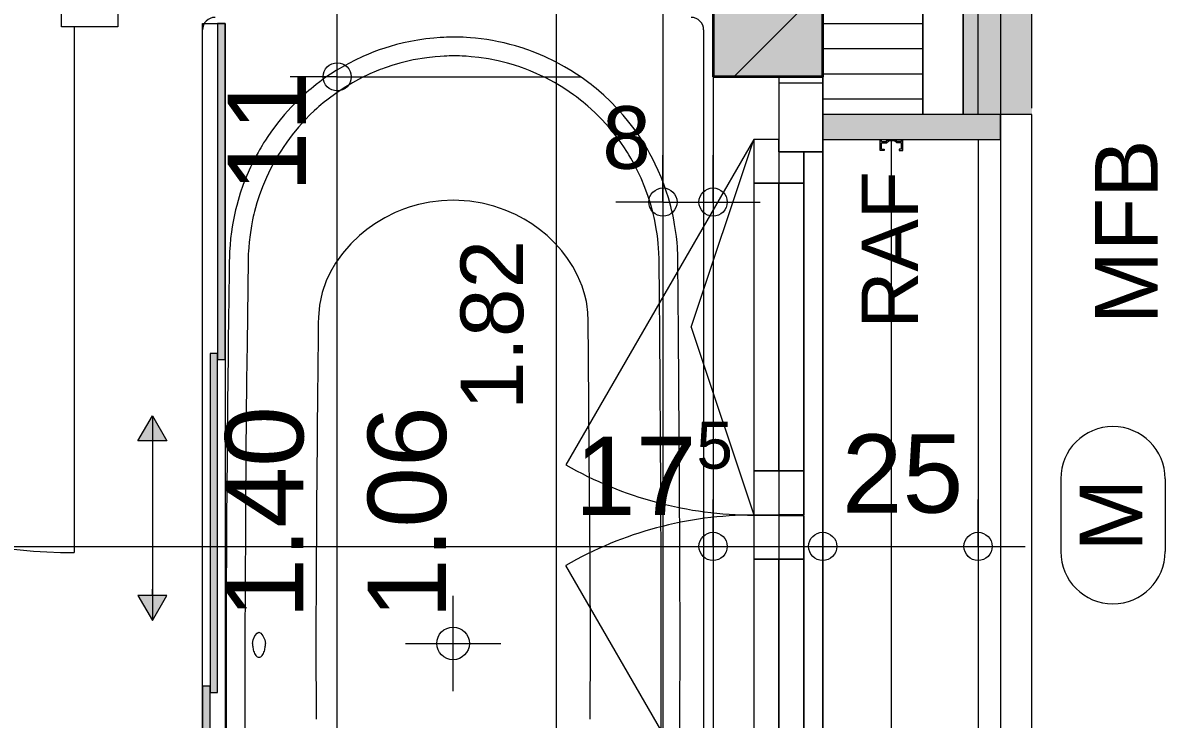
# Model space of a CAD drawing. Header units: metres. Extents: x 0.003 to 0.843, y 0.003 to 0.597.
# Drawn here: x 0.60882 to 0.64529, y 0.36718 to 0.38942 of the extents above; entities that cross this region are included whole.
import ezdxf

# ---------------------------------------------------------------- set-up
doc = ezdxf.new("R2010")
doc.units = ezdxf.units.M
for name, pattern in [('AUSGEZOGEN', [0]), ('LINIE_23', [0.0079, 0.004, -0.0013, 0, -0.0013, 0, -0.0013]), ('PUNKT2', [3.175, 0, -3.175]), ('STRICHLINIE', [19.049999999999997, 12.7, -6.35]), ('STRICHPUNKT', [25.4, 12.7, -6.35, 0, -6.35])]:
    doc.linetypes.add(name, pattern=pattern)
for name, color, linetype, lineweight in [('Allgemein', 7, 'AUSGEZOGEN', 18), ('Aussenwandverkleidung', 7, 'AUSGEZOGEN', 18), ('Bad', 7, 'AUSGEZOGEN', 13), ('Bauachsen grob', 7, 'STRICHPUNKT', 13), ('Daemmung', 7, 'AUSGEZOGEN', 18), ('Elektro Text', 251, 'AUSGEZOGEN', 18), ('Fenster', 7, 'AUSGEZOGEN', 18), ('Fensterleibung Beton', 7, 'AUSGEZOGEN', 35), ('Fuellflaeche tragende Wände MW', 7, 'AUSGEZOGEN', 13), ('Holz Fassadenverkleidung', 7, 'AUSGEZOGEN', 18), ('Konstruktion oben', 7, 'STRICHLINIE', 13), ('Oeffnungsrichtung Fenster', 7, 'AUSGEZOGEN', 13), ('Rolladen', 7, 'AUSGEZOGEN', 13), ('Sanitaer Apparate', 251, 'AUSGEZOGEN', 18), ('Sanitaer Vermassung', 251, 'AUSGEZOGEN', 18), ('Spengler', 7, 'AUSGEZOGEN', 18), ('Text Werkplan Ausfuehrung', 7, 'AUSGEZOGEN', 25), ('Tuerzarge', 7, 'AUSGEZOGEN', 13), ('Unterkonstruktion', 7, 'AUSGEZOGEN', 18), ('Vorhangbrett', 7, 'AUSGEZOGEN', 13), ('Wand Mauerwerk tragend', 7, 'AUSGEZOGEN', 35), ('Werkplan- Ausfuehrungsmasse', 7, 'AUSGEZOGEN', 13)]:
    doc.layers.add(name, color=color, linetype=linetype, lineweight=lineweight)
doc.styles.add('ARIAL', font='ARIAL.TTF')

msp = doc.modelspace()

# ---------------------------------------------------------------- hatches: boundary and pattern name
at = {"layer": 'Allgemein', "linetype": 'AUSGEZOGEN', "lineweight": 13}
h = msp.add_hatch(color=32, dxfattribs=at)
h.paths.add_polyline_path([(0.6388399857878693, 0.4874773561560801), (0.6388399857878693, 0.386497358413159), (0.6393199857771402, 0.386497358413159), (0.6393199857771406, 0.4874773561560801)])
h.paths.add_polyline_path([(0.6388399857878693, 0.3608973589853636), (0.6388399857878693, 0.3122973600716582), (0.6393199857771402, 0.3122973600716582), (0.6393199857771402, 0.3608973589853636)])
h.paths.add_polyline_path([(0.6388399857878693, 0.2866973606438628), (0.6388399857878693, 0.2854973606706849), (0.6393199857771402, 0.2854973606706849), (0.6393199857771402, 0.2866973606438628)])
at = {"layer": 'Bad', "linetype": 'AUSGEZOGEN', "lineweight": 13, "true_color": 0xa8ffff}
for points in [[(0.6152799863144763, 0.3786640252549137), (0.6152799863144763, 0.3893973583483384), (0.6150399863198408, 0.3893973583483384), (0.6150399863198408, 0.3786640252549137)], [(0.6150399863198408, 0.3680306921592543), (0.6150399863198408, 0.3788640252504443), (0.6147999863252052, 0.3788640252504443), (0.6147999863252052, 0.3680306921592543)], [(0.6147999863252052, 0.3574973590613595), (0.6147999863252052, 0.3682306921547838), (0.6145599863305695, 0.3682306921547838), (0.6145599863305695, 0.3574973590613595)]]:
    msp.add_hatch(color=131, dxfattribs=at).paths.add_polyline_path(points)
at = {"layer": 'Bad', "linetype": 'AUSGEZOGEN', "lineweight": 13}
msp.add_hatch(color=7, dxfattribs=at).paths.add_polyline_path([(0.6124999883586438, 0.3760640252571488), (0.6129599863663324, 0.3768640252951468), (0.6134199863881811, 0.3760640252571488)], flags=16)
msp.add_hatch(color=7, dxfattribs=at).paths.add_polyline_path([(0.6124999883586438, 0.3711306921458432), (0.6129599863663324, 0.3703306921078451), (0.6134199863881811, 0.3711306921458432)])
at = {"layer": 'Daemmung', "linetype": 'AUSGEZOGEN', "lineweight": 13}
msp.add_hatch(color=32, dxfattribs=at).paths.add_polyline_path([(0.6375599858164795, 0.386497358413159), (0.6343599858880052, 0.386497358413159), (0.6343599858880052, 0.3856973584310404), (0.6375599858164795, 0.3856973584310404), (0.6383599857985982, 0.3856973584310404), (0.6388399857878693, 0.3856973584310404), (0.6393199857771387, 0.3856973584310404), (0.6400399857610473, 0.3856973584310404), (0.6400399857610473, 0.386497358413159), (0.6393199857771406, 0.386497358413159), (0.6388399857878693, 0.386497358413159), (0.6383599857985982, 0.386497358413159)])
at = {"layer": 'Fuellflaeche tragende Wände MW', "linetype": 'AUSGEZOGEN', "lineweight": 13}
msp.add_hatch(color=241, dxfattribs=at).paths.add_polyline_path([(0.630859985966236, 0.4794973563344469), (0.630859985966236, 0.3876973583863368), (0.6343599858880052, 0.3876973583863368), (0.6343599858880052, 0.4794973563344469)])
at = {"layer": 'Spengler', "linetype": 'AUSGEZOGEN', "lineweight": 13}
msp.add_hatch(color=254, dxfattribs=at).paths.add_polyline_path([(0.6410399857386957, 0.386497358413159), (0.6410399857386957, 0.4879573561453512), (0.6393199857771406, 0.4879573561453512), (0.6393199857771406, 0.386497358413159)])

# ---------------------------------------------------------------- linework, layer by layer
at = {"layer": 'Allgemein', "color": 7, "linetype": 'AUSGEZOGEN', "lineweight": 13}
for p, q in [((0.6393199857771402, 0.386497358413159), (0.6393199857771406, 0.4874773561560801)), ((0.6388399857878693, 0.4869973561668088), (0.6388399857878693, 0.386497358413159))]:
    msp.add_line(p, q, dxfattribs=at)
at = {"layer": 'Aussenwandverkleidung', "color": 7, "linetype": 'STRICHLINIE', "lineweight": 13}
msp.add_line((0.6393199857771402, 0.3856973584310404), (0.6393199857771402, 0.3616973589674822), dxfattribs=at)
at = {"layer": 'Bad', "color": 7, "linetype": 'AUSGEZOGEN', "lineweight": 13}
for p, q in [((0.6145599863305695, 0.3574973590613595), (0.6145599863305695, 0.3893973583483384)), ((0.6145599863305695, 0.3893973583483384), (0.6152799863144763, 0.3893973583483384)), ((0.6152799863144763, 0.3893973583483384), (0.6150399863198408, 0.3893973583483384)), ((0.6150399863198408, 0.3893973583483384), (0.6150399863198408, 0.3788640252504443)), ((0.6152799863144763, 0.3893973583483384), (0.6152799863144763, 0.3574973590613595)), ((0.6152799863144763, 0.3786640252549137), (0.6152799863144763, 0.3893973583483384)), ((0.6150399863198408, 0.3788640252504443), (0.6147999863252052, 0.3788640252504443)), ((0.6147999863252052, 0.3788640252504443), (0.6147999863252052, 0.3682306921547838)), ((0.6150399863198408, 0.3786640252549137), (0.6150399863198408, 0.3788640252504443)), ((0.6150399863198408, 0.3788640252504443), (0.6150399863198408, 0.3786640252549137)), ((0.6150399863198408, 0.3680306921592543), (0.6150399863198408, 0.3786640252549137)), ((0.6150399863198408, 0.3786640252549137), (0.6152799863144763, 0.3786640252549137)), ((0.6124999883586438, 0.3760640252571488), (0.6129599863663324, 0.3768640252951468)), ((0.6129599863663324, 0.3768640252951467), (0.6129599863663324, 0.3703306921078451)), ((0.6129599863663324, 0.3768640252951468), (0.6129599863663324, 0.3768640252951468)), ((0.6129599863663324, 0.3768640252951468), (0.6129599863663324, 0.3768640252951468)), ((0.6129599863663324, 0.3768640252951468), (0.6129599863663324, 0.3768640252951468)), ((0.6129599863663324, 0.3768640252951468), (0.6134199863881811, 0.3760640252571488)), ((0.6134199863881811, 0.3760640252571488), (0.6124999883586438, 0.3760640252571488)), ((0.6129599863663324, 0.3760640252571488), (0.6129599863663324, 0.3758640252476493)), ((0.6129599863663324, 0.3711306921458432), (0.6129599863663324, 0.3713306921553426)), ((0.6134199863881811, 0.3711306921458432), (0.6124999883586438, 0.3711306921458432)), ((0.6124999883586438, 0.3711306921458432), (0.6129599863663324, 0.3703306921078451)), ((0.6129599863663324, 0.3703306921078451), (0.6134199863881811, 0.3711306921458432)), ((0.6129599863663324, 0.3703306921078451), (0.6129599863663324, 0.3703306921078451)), ((0.6129599863663324, 0.3703306921078451), (0.6129599863663324, 0.3703306921078451)), ((0.6129599863663324, 0.3703306921078451), (0.6129599863663324, 0.3703306921078451)), ((0.6147999863252052, 0.3682306921547838), (0.6145599863305695, 0.3682306921547838)), ((0.6145599863305695, 0.3682306921547838), (0.6145599863305695, 0.3574973590613595)), ((0.6147999863252052, 0.3680306921592543), (0.6147999863252052, 0.3682306921547838)), ((0.6147999863252052, 0.3682306921547838), (0.6147999863252052, 0.3680306921592543)), ((0.6147999863252052, 0.3574973590613595), (0.6147999863252052, 0.3680306921592543)), ((0.6147999863252052, 0.3680306921592543), (0.6150399863198408, 0.3680306921592543))]:
    msp.add_line(p, q, dxfattribs=at)
at = {"layer": 'Bauachsen grob', "color": 32, "linetype": 'LINIE_23', "lineweight": 25, "true_color": 0xc36e14}
msp.add_line((0.6318599859438844, 0.01389736674141804), (0.6318599859438844, 0.5809999870806931), dxfattribs=at)
at = {"layer": 'Daemmung', "color": 7, "linetype": 'AUSGEZOGEN', "lineweight": 18}
for p, q in [((0.6375599858164793, 0.386497358413159), (0.6375599858164795, 0.4829973562562158)), ((0.6343599858880049, 0.4794973563344469), (0.6343599858880049, 0.3876973583863368)), ((0.6343599858880049, 0.3876973583863368), (0.6343599858880049, 0.386497358413159)), ((0.6375599858164795, 0.386497358413159), (0.6343599858880052, 0.386497358413159))]:
    msp.add_line(p, q, dxfattribs=at)
at = {"layer": 'Daemmung', "color": 7, "linetype": 'AUSGEZOGEN', "lineweight": 13}
for p, q in [((0.6375599858164795, 0.386497358413159), (0.6343599858880052, 0.386497358413159)), ((0.6343599858880052, 0.386497358413159), (0.6343599858880052, 0.3856973584310404)), ((0.6383599857985982, 0.386497358413159), (0.6375599858164795, 0.386497358413159)), ((0.6388399857878693, 0.386497358413159), (0.6383599857985982, 0.386497358413159)), ((0.6400399857610473, 0.386497358413159), (0.6393199857771406, 0.386497358413159)), ((0.6400399857610473, 0.3856973584310404), (0.6400399857610473, 0.386497358413159)), ((0.6343599858880052, 0.3856973584310404), (0.6375599858164795, 0.3856973584310404)), ((0.6375599858164795, 0.3856973584310404), (0.6383599857985982, 0.3856973584310404)), ((0.6383599857985982, 0.3856973584310404), (0.6388399857878693, 0.3856973584310404)), ((0.6388399857878693, 0.3856973584310404), (0.6393199857771387, 0.3856973584310404)), ((0.6393199857771387, 0.3856973584310404), (0.6400399857610473, 0.3856973584310404))]:
    msp.add_line(p, q, dxfattribs=at)
for points in [[(0.6343599861608022, 0.3893973570235285), (0.6375599858164793, 0.389397356883652), (0.6375599861369604, 0.3893973568836521)], [(0.6343599861258332, 0.3885973570294889), (0.6375599858164793, 0.3885973568896124), (0.6375599861019914, 0.3885973568896124)], [(0.6343599860908643, 0.3877973570354494), (0.6375599858164793, 0.3877973568955729), (0.6375599860670224, 0.387797356895573)], [(0.6343599860558948, 0.3869973570414099), (0.6375599858164793, 0.3869973569015334), (0.6375599860320533, 0.3869973569015334)], [(0.6343599860558948, 0.3869973570414099), (0.6375599858164793, 0.3869973569015334), (0.6375599860320533, 0.3869973569015334)]]:
    msp.add_lwpolyline(points, dxfattribs=at)
at = {"layer": 'Elektro Text', "color": 40, "linetype": 'AUSGEZOGEN', "lineweight": 18}
for p, q in [((0.6419599857255844, 0.374858113574602), (0.6419599857255844, 0.3725306920286196)), ((0.6452933189794448, 0.374858113574602), (0.6452933189794448, 0.3725306920286196))]:
    msp.add_line(p, q, dxfattribs=at)
for centre, start, end in [((0.6436266523525146, 0.374858113574602), 0, 180), ((0.6436266523525146, 0.3725306920286196), 180, 0)]:
    msp.add_arc(centre, 0.001666666626930236, start, end, dxfattribs=at)
at = {"layer": 'Fenster', "color": 7, "linetype": 'AUSGEZOGEN', "lineweight": 13}
for p, q in [((0.6329599859192976, 0.3751073586677453), (0.6329599859192976, 0.3842973584623328)), ((0.6329599859192976, 0.3630973589361897), (0.6329599859192976, 0.3722873587307772))]:
    msp.add_line(p, q, dxfattribs=at)
for points in [[(0.6343599858880052, 0.385297358439981), (0.6343599858880052, 0.3874973583908072), (0.6329599859192976, 0.3874973583908072), (0.6329599859192976, 0.385297358439981), (0.6343599858880052, 0.385297358439981)], [(0.6343599858880052, 0.3608973589853636), (0.6410399857386957, 0.3608973589853636), (0.6410399857386957, 0.386497358413159), (0.6343599858880052, 0.386497358413159), (0.6343599858880052, 0.3608973589853636)], [(0.6337599859014162, 0.3842973584623328), (0.6337599859014162, 0.385297358439981), (0.6329599859192976, 0.385297358439981), (0.6329599859192976, 0.3856973584310404), (0.632159985937179, 0.3856973584310404), (0.632159985937179, 0.3842973584623328), (0.6337599859014162, 0.3842973584623328)], [(0.6337599859014162, 0.385297358439981), (0.6337599859014162, 0.3737073586990378), (0.6329599859192976, 0.3737073586990378), (0.6329599859192976, 0.3736873586994848), (0.6337599859014162, 0.3736873586994848), (0.6337599859014162, 0.3620973589585414), (0.6343599858880052, 0.3620973589585414), (0.6343599858880052, 0.385297358439981), (0.6337599859014162, 0.385297358439981)], [(0.6337599859014162, 0.3751073586677453), (0.6337599859014162, 0.3842973584623328), (0.632159985937179, 0.3842973584623328), (0.632159985937179, 0.3751073586677453), (0.6337599859014162, 0.3751073586677453)], [(0.6329599859192976, 0.3737073586990378), (0.6337599859014162, 0.3737073586990378), (0.6337599859014162, 0.3751073586677453), (0.632159985937179, 0.3751073586677453), (0.632159985937179, 0.3737073586990378), (0.6329599859192976, 0.3737073586990378)], [(0.6337599859014162, 0.3722873587307772), (0.6337599859014162, 0.3736873586994848), (0.6329599859192976, 0.3736873586994848), (0.632159985937179, 0.3736873586994848), (0.632159985937179, 0.3722873587307772), (0.6337599859014162, 0.3722873587307772)], [(0.6337599859014162, 0.3630973589361897), (0.6337599859014162, 0.3722873587307772), (0.632159985937179, 0.3722873587307772), (0.632159985937179, 0.3630973589361897), (0.6337599859014162, 0.3630973589361897)]]:
    msp.add_lwpolyline(points, dxfattribs=at)
at = {"layer": 'Fensterleibung Beton', "color": 7, "linetype": 'AUSGEZOGEN', "lineweight": 13}
msp.add_line((0.6308599859662364, 0.3876973583863368), (0.6308599859662364, 0.3596973590121856), dxfattribs=at)
at = {"layer": 'Holz Fassadenverkleidung', "color": 7, "linetype": 'PUNKT2', "lineweight": 13}
msp.add_line((0.6400399857610473, 0.4104973578767172), (0.6400399857610469, 0.1094173646063796), dxfattribs=at)
at = {"layer": 'Konstruktion oben', "color": 7, "linetype": 'STRICHPUNKT', "lineweight": 18}
msp.add_line((0.6400399857610473, 0.4886773561292579), (0.6400399857610469, 0.1094173646063796), dxfattribs=at)
at = {"layer": 'Oeffnungsrichtung Fenster', "color": 7, "linetype": 'AUSGEZOGEN', "lineweight": 13}
for p, q in [((0.632159985937179, 0.3856973584310404), (0.6261599860712894, 0.3753050538179132)), ((0.6301599859818824, 0.379702358565039), (0.632159985937179, 0.3856973584310404)), ((0.6301599859818824, 0.379702358565039), (0.632159985937179, 0.3737073586990378)), ((0.632159985937179, 0.3616973589674822), (0.6261599860712894, 0.3720896635806094))]:
    msp.add_line(p, q, dxfattribs=at)
for centre, start, end in [((0.6321599859371737, 0.3856973584310401), 240.000000000002, 270.0000000000016), ((0.6321599859371742, 0.3616973589674821), 90.00000000000212, 120.0000000000011)]:
    msp.add_arc(centre, 0.0119999997317791, start, end, dxfattribs=at)
at = {"layer": 'Rolladen', "color": 7, "linetype": 'AUSGEZOGEN', "lineweight": 13}
for p, q in [((0.6361999858468745, 0.3856873584312661), (0.6362399858459803, 0.3856873584312661)), ((0.6361999858468745, 0.3853473584388656), (0.6361999858468745, 0.3856873584312661)), ((0.6362399858459803, 0.3856273584326073), (0.6362399858459803, 0.3856873584312661)), ((0.6362399858459803, 0.3856273584326073), (0.6363799858428509, 0.3856273584326073)), ((0.6362399858459803, 0.3853873584379717), (0.6362399858459803, 0.3855873584335012)), ((0.6362399858459803, 0.3855873584335012), (0.6363965543849747, 0.3855873584335012)), ((0.6363799858428509, 0.3856273584326073), (0.6364499858412864, 0.3856973584310426)), ((0.6363965543849747, 0.3855873584335012), (0.6364665543834103, 0.3856573584319367)), ((0.6364499858412864, 0.3856973584310426), (0.6366699858363691, 0.3856973584310426)), ((0.636653417294244, 0.3856573584319367), (0.6364665543834103, 0.3856573584319367)), ((0.636499985840169, 0.3856973584310426), (0.6365099858399452, 0.3856973584310426)), ((0.6365099858399452, 0.3856973584310426), (0.63660998583771, 0.3856973584310426)), ((0.6367234172926794, 0.3855873584335022), (0.636653417294244, 0.3856573584319367)), ((0.6367399858348043, 0.3856273584326081), (0.6366699858363691, 0.3856973584310426)), ((0.6368799858316752, 0.3855873584335022), (0.6367234172926794, 0.3855873584335022)), ((0.6368799858316752, 0.3856273584326081), (0.6367399858348043, 0.3856273584326081)), ((0.6368799858316752, 0.3856873584312671), (0.6369199858307811, 0.3856873584312671)), ((0.6368799858316752, 0.3856273584326081), (0.6368799858316752, 0.3856873584312671)), ((0.6368799858316752, 0.3853873584379724), (0.6368799858316752, 0.3855873584335022)), ((0.6369199858307811, 0.3853473584388666), (0.6369199858307811, 0.3856873584312671)), ((0.6363199858441921, 0.3853473584388656), (0.6361999858468745, 0.3853473584388656)), ((0.6362399858459803, 0.3853873584379717), (0.6363199858441921, 0.3853873584379717)), ((0.6363199858441921, 0.3853873584379717), (0.6363199858441921, 0.3853473584388656)), ((0.6367999858334634, 0.3853873584379724), (0.6367999858334634, 0.3853473584388666)), ((0.6368799858316752, 0.3853873584379724), (0.6367999858334634, 0.3853873584379724)), ((0.6367999858334634, 0.3853473584388666), (0.6369199858307811, 0.3853473584388666))]:
    msp.add_line(p, q, dxfattribs=at)
at = {"layer": 'Rolladen', "color": 7, "linetype": 'STRICHPUNKT', "lineweight": 13}
msp.add_line((0.6365599858388278, 0.3616973589674845), (0.6365599858388278, 0.3856973584310426), dxfattribs=at)
at = {"layer": 'Sanitaer Apparate', "color": 7, "linetype": 'AUSGEZOGEN', "lineweight": 13}
for p, q in [((0.6145599863305695, 0.3539973591395906), (0.6145599863305695, 0.3891973583528093)), ((0.6305599859729416, 0.3891973583528093), (0.6305599859729416, 0.3539973591395906)), ((0.6160167587167782, 0.3818364694747683), (0.6159942150439426, 0.3800664152996625)), ((0.6153942596296338, 0.3800737286256372), (0.6153831847388016, 0.3791651897828642)), ((0.615994215043952, 0.3800664152996625), (0.6159831401531196, 0.3791578764568894)), ((0.6181878531404844, 0.372018690644362), (0.6181752167571235, 0.3695966916974698)), ((0.6269447554245412, 0.3695973083895965), (0.6269329535010163, 0.3720169964525203)), ((0.6225599861517556, 0.3680773588248781), (0.6225599861517556, 0.3711173587569288)), ((0.6181752167573058, 0.3695966916980169), (0.6181871515209625, 0.3671777283197484)), ((0.6210399861857302, 0.3695973587909034), (0.6240799861177809, 0.3695973587909034)), ((0.6269318606097444, 0.3671755942982859), (0.6269447554245416, 0.3695973083896242))]:
    msp.add_line(p, q, dxfattribs=at)
for points in [[(0.6225584983714079, 0.3889655477421687), (0.6225381104265547, 0.3889654607082157), (0.6225224854345571, 0.3889653573920541), (0.6225068900610503, 0.388965217673146), (0.622485306339206, 0.388964969316115), (0.6224553497377084, 0.3889645088277102), (0.622412250216835, 0.388963634479512), (0.6223524727014884, 0.3889619602640437), (0.6222665445556831, 0.388958710519521), (0.6221433163650198, 0.388952090377405), (0.6219473623556783, 0.3889373537068873), (0.6216882903666229, 0.3889092488409902), (0.6214360346081694, 0.3888727959627681), (0.6212039479413652, 0.3888311033274667), (0.6209769715234107, 0.388782536489196), (0.6207553858049181, 0.3887276677081677), (0.6205554155598116, 0.3886715457472059), (0.6203767015095041, 0.3886160722694881), (0.6202028643707956, 0.3885570527537038), (0.6200301070313518, 0.3884933821097133), (0.6198594657539924, 0.3884254339960271), (0.6196748879891341, 0.3883458530999142), (0.6194125653379119, 0.3882221798593919), (0.6190917911388628, 0.3880524401630978), (0.6188315423945075, 0.3878988645499834), (0.6186427877860431, 0.3877781657129504), (0.618470519427867, 0.3876603328160794), (0.6183085018957423, 0.3875428082507697), (0.6181853047026603, 0.3874485847697843), (0.618099796052215, 0.3873807471339924), (0.618024404309574, 0.3873190856655719), (0.6179519698713334, 0.3872582190384756), (0.6178808936010016, 0.387196880918867), (0.617805508239217, 0.3871299595725849), (0.6177052233096572, 0.3870380016227851), (0.6175720663882129, 0.3869099297384401), (0.6173906062748148, 0.3867246784045078), (0.6171781481027531, 0.3864893420812218), (0.6169973735245616, 0.3862716684428715), (0.6168560030672489, 0.3860889536687614), (0.6167398403641292, 0.3859289512296854), (0.6166442954195941, 0.385790325735907), (0.6165693028698483, 0.3856762926214024), (0.6165117167775522, 0.3855855284604945), (0.6164629216033851, 0.3855061253909512), (0.6164196931288928, 0.3854338251869179), (0.6163782805020026, 0.3853626922682174), (0.6163344447417172, 0.3852852225912066), (0.6162754000417371, 0.3851772997011334), (0.6161974930847918, 0.3850273222328097), (0.6160942634650185, 0.38481481571925), (0.6159749440949017, 0.3845434765169836), (0.6158625022127836, 0.3842564162575987), (0.615765785418975, 0.3839762707297427), (0.615697188146748, 0.3837503721533904), (0.6156519133500434, 0.3835854349353794), (0.6156187342120585, 0.3834531514042037), (0.6155929172775821, 0.383342330738259), (0.6155697610483305, 0.3832354033879938), (0.615548209469967, 0.3831281214243855), (0.6155282929768391, 0.3830206450277014), (0.6155086231426007, 0.3829039993304699), (0.6154844584667981, 0.3827421544101853), (0.615459045029147, 0.3825347656546992), (0.6154387325762498, 0.3823176482710947), (0.6154254389097702, 0.3821152142420856), (0.6154201826326098, 0.3819892912281897), (0.615418704313917, 0.3819401131712011), (0.615417868656518, 0.3819051271350844), (0.6154172204461664, 0.3818716828085676), (0.6154169093635009, 0.381851592656169), (0.6154168103028473, 0.381844336146854)], [(0.6297382827960556, 0.3818058781461858), (0.6297382000949133, 0.3818152975737608), (0.6297381377097732, 0.3818221992627928), (0.6297380762456098, 0.3818284588371484), (0.6297379841565556, 0.3818369265631723), (0.629737838128997, 0.3818486695372962), (0.6297375949252733, 0.3818655644096848), (0.6297371774004281, 0.3818894291278371), (0.6297363981852301, 0.3819257022578477), (0.6297350893046602, 0.3819734078731631), (0.6297333919833528, 0.3820234059888653), (0.6297311532861635, 0.3820775376538513), (0.6297274080145232, 0.382152416613853), (0.6297208478091307, 0.38225626137577), (0.6297089175439831, 0.3824055124723222), (0.6296890962752876, 0.3825956827920199), (0.629663209990879, 0.3827935280415503), (0.6296333183161862, 0.3829830442392813), (0.6296058346275504, 0.383133461201388), (0.6295833702720008, 0.3832451016405025), (0.6295608111465648, 0.3833488330531956), (0.6295367499894563, 0.3834521920214447), (0.6295112406371275, 0.3835549742678081), (0.6294813610018714, 0.3836676721847775), (0.6294344244590954, 0.3838319493886919), (0.6293666277975646, 0.3840462731779348), (0.6292887756512112, 0.3842682648015443), (0.6292038255908954, 0.3844873859598356), (0.6291117884933749, 0.3847036239983398), (0.6290151659035486, 0.3849119770752795), (0.6289246625105547, 0.3850925356263438), (0.628844884217311, 0.3852421990450911), (0.6287757028832189, 0.3853652904245201), (0.6287157894590079, 0.3854675978596119), (0.6286558048180092, 0.3855662542848554), (0.6285935244196985, 0.3856650718655587), (0.6285296618953949, 0.3857628717919365), (0.6284561520664336, 0.3858711712139671), (0.6283388043448783, 0.3860360645996861), (0.6281728093022684, 0.3862533119533654), (0.6279899914833397, 0.3864747962602886), (0.6277967095650445, 0.3866906684434356), (0.6275855210812613, 0.3869077932020619), (0.6273691790272178, 0.3871127461396344), (0.6272124305716884, 0.38725066468252), (0.6271234608142601, 0.3873255755941032), (0.6270475735245333, 0.3873874555522757), (0.6269708448774354, 0.3874483064785213), (0.6268934545011164, 0.3875079912237738), (0.6268071599601848, 0.387572526630082), (0.6266784689251683, 0.3876652294942346), (0.6265056121546069, 0.3877829698494529), (0.6263211689776301, 0.3879009322509505), (0.6261174577000266, 0.3880219674448243), (0.6258291490023635, 0.3881785648009222), (0.6254746818289053, 0.3883487770892389), (0.6252183933976544, 0.3884570108644025), (0.6250857769462788, 0.3885086514906478), (0.6249838916701734, 0.3885461207707954), (0.6248879376160718, 0.3885798190857285), (0.624792970775378, 0.3886116568361693), (0.6246905731176224, 0.3886442814864544), (0.6245519035047701, 0.3886858463660022), (0.6243765040212168, 0.3887339681192629), (0.6241929481251514, 0.3887793420403635), (0.624008444141827, 0.3888197952278656), (0.6238229666210567, 0.3888553475814793), (0.62363702754604, 0.3888859181342628), (0.6234528296978066, 0.3889112349503753), (0.6232750346484954, 0.3889311088744321), (0.6231199330148433, 0.3889446991684066), (0.6229909220728244, 0.3889534751133428), (0.6228771515854516, 0.3889591501947121), (0.6227529895777589, 0.3889634104659976), (0.6226384925683653, 0.3889652777733204), (0.6225817520347781, 0.3889655676451257), (0.6225584984885466, 0.388965547742489)], [(0.6225601273937602, 0.3883655499670122), (0.6225502456092976, 0.3883655171732447), (0.6225096718236071, 0.3883652190246116), (0.6224376926814408, 0.3883640235522502), (0.6223585260125221, 0.3883618339962531), (0.6222718162990585, 0.3883582874944185), (0.6221518005349446, 0.3883515179549563), (0.6219858111290414, 0.3883382391997866), (0.6217218310776551, 0.3883081050494466), (0.6212901563098138, 0.388236802056504), (0.6208639935454836, 0.3881349369331006), (0.6206080807379435, 0.3880600727606147), (0.6204523073230588, 0.3880088225808108), (0.6203573325524407, 0.3879752379192701), (0.6203036531787175, 0.387955528060003), (0.6202282374372797, 0.3879269190901131), (0.6201068574580596, 0.3878783892680653), (0.6199042713728322, 0.3877913533223959), (0.6196312877172948, 0.3876603386146893), (0.6193506765920368, 0.3875093223497502), (0.6190778165134548, 0.3873448442671061), (0.6188126807255969, 0.3871669509689026), (0.6185709004933929, 0.386988392983782), (0.618413769351494, 0.3868623988567323), (0.618336521190704, 0.3867976264684548), (0.6182756219990053, 0.3867450209187046), (0.6182105276424945, 0.3866872764292584), (0.618121807893412, 0.3866061038443145), (0.6180015496180706, 0.3864908043317618), (0.6178337775832812, 0.3863201088886508), (0.617629295587154, 0.3860934524126846), (0.6174270372546581, 0.3858473412606863), (0.6172475643892831, 0.3856078500078374), (0.6171338806295402, 0.3854430373156879), (0.6170786926884275, 0.3853592024730824), (0.6170354317517693, 0.3852913616941992), (0.6169894396491709, 0.3852171157376028), (0.6169273264894501, 0.3851133358600819), (0.6168446909203009, 0.3849676974619874), (0.6167323400391304, 0.3847553517136225), (0.6166009396699104, 0.3844792145990241), (0.616477507233317, 0.3841856634967035), (0.6163722722920715, 0.3838991833841757), (0.6162992792377506, 0.3836712797037226), (0.6162530991765365, 0.3835112306172382), (0.616222414677023, 0.3833949812927103), (0.6162014807655719, 0.3833105384045012), (0.616183133864716, 0.3832322005909737), (0.6161615740997074, 0.3831337533918937), (0.6161227486476423, 0.3829360363246419), (0.6160778129380584, 0.3826514096752349), (0.6160495360412265, 0.3824120776180271), (0.6160347551893367, 0.3822453343522448), (0.6160268673787188, 0.3821249726222322), (0.616022492548947, 0.382038108039611), (0.6160195268635544, 0.381958874554467), (0.6160176086768673, 0.3818868914503027), (0.6160168939761415, 0.3818463425732012), (0.6160167587167774, 0.3818364694747725)], [(0.6291383070113028, 0.3818004891186765), (0.6291381623784866, 0.3818165533883143), (0.6291379296218055, 0.381837699365457), (0.6291374791357692, 0.3818672792659409), (0.6291367687711881, 0.3819027559890392), (0.6291356403274893, 0.3819458047382991), (0.6291335963153711, 0.3820065275555312), (0.6291297854505215, 0.3820907533012837), (0.629122519378063, 0.3822118345114968), (0.629108554656332, 0.382379558947046), (0.6290813682791259, 0.3826202711106648), (0.6290376132063784, 0.3829064955953813), (0.6289995407126122, 0.3831053275624959), (0.6289783006425195, 0.3832044933564985), (0.6289601539626527, 0.3832835714581997), (0.6289394136851089, 0.3833688249287248), (0.6289089717039263, 0.3834861614745255), (0.6288630779848702, 0.3836476482861904), (0.6287904200469705, 0.3838774965637236), (0.628685489472962, 0.3841662372773603), (0.6285622662613811, 0.3844619054711411), (0.6284309863150188, 0.3847398486701282), (0.6283186950265549, 0.3849534558024746), (0.628236090564465, 0.3850998990791818), (0.6281739689828792, 0.385204260787013), (0.6281278455574967, 0.3852791029840623), (0.6280843819891044, 0.3853475926598098), (0.6280289196584744, 0.3854322248352992), (0.627914664854875, 0.3855985391234312), (0.6277342856854162, 0.3858400403180331), (0.627531025406238, 0.3860880242945827), (0.6273161232075298, 0.386325694316305), (0.6270894422554224, 0.3865529289942951), (0.6268665167260765, 0.3867567371812543), (0.6267117820436542, 0.3868871851238182), (0.6266327773623377, 0.3869508614436685), (0.6265689085864732, 0.387000805330129), (0.6264991486630583, 0.3870538882099263), (0.6264016423932057, 0.3871257499326243), (0.6262642982449121, 0.3872221259573471), (0.6260630311800518, 0.3873546624920631), (0.6257994230190573, 0.3875125074456701), (0.6255170118759638, 0.3876640834449149), (0.6252392979365053, 0.3877966981261984), (0.6250168276275295, 0.3878913095131156), (0.6248598477378796, 0.3879525641044479), (0.624745432399519, 0.3879941099667181), (0.6246623164519023, 0.3880228278226872), (0.6245853790970401, 0.3880482628738527), (0.6244889222573096, 0.3880785652019768), (0.6242951433777115, 0.3881347430935052), (0.6240021333474495, 0.3882070286343787), (0.6236867536252276, 0.3882696244388162), (0.6233817255680683, 0.3883153413723289), (0.6231409901388667, 0.3883407956499041), (0.622972835387225, 0.3883534714998273), (0.6228512253551508, 0.3883597351843955), (0.6227640947267641, 0.3883628644522218), (0.6226879382727986, 0.3883646027564919), (0.6226210772239864, 0.3883654269236313), (0.6225795907308198, 0.3883655697169369), (0.6225601273922131, 0.3883655499670099)], [(0.6225621858699566, 0.3837542924393906), (0.6221947115785743, 0.3837374407531629), (0.6218135408772997, 0.3836902364073717), (0.6214598893601424, 0.3836171125457167), (0.6211877015508714, 0.3835397904321399), (0.6209791496823223, 0.3834676711824345), (0.6207143289825601, 0.3833588917943911), (0.6203834066773698, 0.3831933750178081), (0.6200634850180012, 0.3830012576617305), (0.6198110302047274, 0.3828214703339454), (0.6195701427376976, 0.3826243561643468), (0.619296048107819, 0.3823597106682342), (0.6190330243831206, 0.3820551379011818), (0.6188087361389107, 0.3817409189776959), (0.6186486706270085, 0.3814652220376679), (0.6185114978550743, 0.3811755992263257), (0.618382805905418, 0.380808326182314), (0.6182942490268065, 0.380404589998851), (0.61825908396464, 0.3800114990446479)], [(0.6268686965507179, 0.3800008348183478), (0.6268671263157437, 0.3800726364164871), (0.6268647589273221, 0.3801275571437399), (0.6268612311105175, 0.3801824760954292), (0.6268546334069238, 0.3802584877908312), (0.6268419164092494, 0.3803639453934502), (0.6268172928091554, 0.3805152551916736), (0.6267699495621274, 0.3807227524794666), (0.6266798460188702, 0.3810136457444887), (0.6265354651490324, 0.3813551059031725), (0.6263830606498796, 0.3816368854026055), (0.6262183445253912, 0.3818934572168805), (0.6260331159118859, 0.3821348282734793), (0.6258224437836468, 0.382372731243448), (0.625559965752107, 0.3826241388908657), (0.6253177567300141, 0.3828228296735806), (0.6250768550279847, 0.3829964053128483), (0.6248262355177572, 0.3831506142834419), (0.624555975090027, 0.3832945792046844), (0.6242200438758233, 0.3834415012732866), (0.6238592881239345, 0.3835658516399999), (0.6234914883057274, 0.3836586050829865), (0.6230907256340978, 0.383721918768657), (0.622562185869964, 0.3837542924393888)], [(0.6154168103028828, 0.3818443361495784), (0.6154143213145571, 0.3816543972586246), (0.6154116779325949, 0.3814521382043481), (0.6154087028632851, 0.3812243103739703), (0.615404842632121, 0.3809258341296523), (0.6153996792162867, 0.3805154943767993), (0.6153942591590226, 0.3800736899170647)], [(0.6291934550509048, 0.3743679723593163), (0.6291927489620605, 0.3745517316581891), (0.6291590309575742, 0.3795065010306417), (0.6291486689952159, 0.3806534938747141), (0.6291383070112974, 0.3818004891186665)], [(0.6297934506081797, 0.3743702778217999), (0.6297927411042405, 0.3745549258974957), (0.6297590125016369, 0.3795112526345274), (0.6297382825920849, 0.3818059008064966)], [(0.61825908396464, 0.3800114990446479), (0.6182572804868064, 0.3798348498295082), (0.6182560160655007, 0.3797101476337148), (0.6182552720098203, 0.379637402104549), (0.6182546325438847, 0.3795750459901862), (0.6182539923533136, 0.3795126882427048), (0.6182533507491943, 0.3794503264166647), (0.6182526816908592, 0.3793853717681982), (0.618251904229209, 0.3793100499085876), (0.6182510456021251, 0.3792269608296329), (0.618249970716621, 0.3791231700844428), (0.618248706467355, 0.3790012066029321), (0.6182469009447584, 0.3788272538431702), (0.6182451485545094, 0.3786584649615087), (0.6182441510408185, 0.3785623208593534), (0.6182432889605254, 0.3784791395685265), (0.618242213660558, 0.3783751647443023), (0.6182408998993796, 0.3782477936154806), (0.6182388455130317, 0.3780476308016628), (0.6182364472719619, 0.3778136719493964), (0.6182323279421242, 0.3774028853186324), (0.6182241700979003, 0.3765603211804946), (0.6182171915871444, 0.3758111768418717), (0.6182123147528099, 0.3752700118997559), (0.6182079406038885, 0.37477038329406), (0.6182033577637268, 0.3742289867914433), (0.6181967835002754, 0.3733957259059916), (0.6181875520067788, 0.3720199969545006)], [(0.6269333648173948, 0.37201705460309), (0.6269244655285917, 0.373432773086492), (0.6269163472290744, 0.3745146888547547), (0.6269074223429444, 0.3755960240725544), (0.6268928444338644, 0.3772588323808231), (0.6268686965507179, 0.3800008348183473)], [(0.6153831851180271, 0.3791652208269488), (0.6153789078074773, 0.3788106329832135), (0.615375737209167, 0.3785394265767768), (0.615372664088852, 0.3782682673077498), (0.6153685127191261, 0.3778928822476978), (0.6153633428555257, 0.3774133072886867), (0.615358092195129, 0.376912776774243), (0.6153529527747457, 0.3763953773767735), (0.6153475638393111, 0.3757944516719567), (0.6153427763246901, 0.3751915468206607), (0.6153406684280321, 0.3749085504935662), (0.615339540083231, 0.3747525248234652), (0.6153385323570814, 0.3746130063315932), (0.6153374016200847, 0.3744557947611934)], [(0.6159831401531213, 0.3791578764569026), (0.6159698359382909, 0.3780058132838807), (0.6159570758139563, 0.3768047111138781), (0.6159471826428821, 0.3757506700712356), (0.6159425696797529, 0.3751684902000616), (0.6159373861382377, 0.3744514864108024)], [(0.6153374064265613, 0.3744564189034054), (0.6153313570287757, 0.3737021586532173), (0.6153274100560172, 0.3731604377377076), (0.6153245005025383, 0.3726972156262432), (0.6153220491490885, 0.3722408024458465), (0.6153199122396922, 0.371767936702608), (0.6153178491843844, 0.3712126044825627), (0.6153160782922679, 0.3706022864065267), (0.61531501939294, 0.3701398799167191), (0.6153145659943958, 0.3699094942513748), (0.6153139872551707, 0.3695983738620924)], [(0.6159373861382377, 0.3744514864108024), (0.6159279688932133, 0.3732126727450963), (0.6159194419548133, 0.3715946034706376), (0.6159139862340326, 0.3695972741933433)], [(0.6292059860035857, 0.3695973523302168), (0.6292020751165036, 0.3719826706409344), (0.6291934550509106, 0.3743679723593114)], [(0.6298059857508134, 0.3695978882721784), (0.6298049961478939, 0.3705794801712464), (0.6298040063394278, 0.371272877892488), (0.6298026907779192, 0.3718987756217844), (0.6297997669733052, 0.3728348455488958), (0.6297934492156815, 0.3743706154914376)], [(0.6161584879497229, 0.3695973523302165), (0.616180772743901, 0.36971475660413), (0.6162364120096995, 0.369842554466431), (0.6163006965298655, 0.3699259253391251), (0.616363986289865, 0.3699546553351825), (0.6164272760498648, 0.3699259253391251), (0.6164915605700307, 0.369842554466431), (0.6165471998358293, 0.36971475660413), (0.6165694846300073, 0.3695973523302165)], [(0.6153139864638645, 0.3695977838057689), (0.6153133294355095, 0.3680334603138726), (0.6153141881463244, 0.3671755188819643), (0.6153152729525524, 0.3667254396968824), (0.6153170420540198, 0.3662390276930795), (0.6153202720570358, 0.3655235453477206)], [(0.6159139862340326, 0.3695972741933433), (0.6159134423614012, 0.3679222691258829), (0.6159159573604771, 0.3665653131445238), (0.6159202652436679, 0.3655264019019965)], [(0.6161584879497229, 0.3695973523302165), (0.6161589760692956, 0.3695670602428231), (0.616160574227288, 0.3695348487198203), (0.6161635001043604, 0.3695008201862857), (0.6161679907631396, 0.369465170871732), (0.6161742955143492, 0.3694282148130728), (0.6161826642250339, 0.3693904076033587), (0.6161933302288475, 0.3693523662932741), (0.6162064875620188, 0.3693148803307827), (0.6162222632966633, 0.3692789072117326), (0.6162406872857796, 0.3692455462945577), (0.616261663464898, 0.3692159858289057), (0.6162849484667333, 0.3691914222890723), (0.6163101439300024, 0.369172957494624), (0.6163367077491383, 0.36916148644533), (0.616363986289865, 0.3691575947856431), (0.6163912648305919, 0.36916148644533), (0.6164178286497279, 0.369172957494624), (0.6164430241129963, 0.3691914222890723), (0.6164663091148322, 0.3692159858289057), (0.6164872852939507, 0.3692455462945577), (0.6165057092830664, 0.3692789072117326), (0.6165214850177115, 0.3693148803307827), (0.6165346423508832, 0.3693523662932741), (0.6165453083546965, 0.3693904076033587), (0.6165536770653811, 0.3694282148130728), (0.6165599818165906, 0.369465170871732), (0.6165644724753698, 0.3695008201862857), (0.6165673983524423, 0.3695348487198203), (0.6165689965104351, 0.3695670602428231), (0.6165694846300073, 0.3695973523302165)], [(0.6291955711450863, 0.3654824379922847), (0.6292010446316787, 0.3665325828049558), (0.6292047312952818, 0.3679042197247813), (0.6292059860035857, 0.3695973523302168)], [(0.6297955592149278, 0.3654786564642614), (0.6297986745875177, 0.3660030506202652), (0.629803313803751, 0.3672048706773126), (0.6298059859675379, 0.3695971875139413)]]:
    msp.add_lwpolyline(points, dxfattribs=at)
msp.add_circle((0.6225599861517546, 0.3695973587909078), 0.0005199999883770942, dxfattribs=at)
for centre, start, end in [((0.6149599863216275, 0.3891973583528133), 90, 180), ((0.6301599859818816, 0.3891973583528137), 0, 90)]:
    msp.add_arc(centre, 0.0003999999910593033, start, end, dxfattribs=at)
at = {"layer": 'Sanitaer Vermassung', "color": 240, "linetype": 'AUSGEZOGEN', "lineweight": 13}
msp.add_line((0.6258599860779949, 0.3534973591507665), (0.6258599860779949, 0.389897358337163), dxfattribs=at)
at = {"layer": 'Spengler', "color": 7, "linetype": 'AUSGEZOGEN', "lineweight": 13}
msp.add_line((0.6410399857386957, 0.3866973584086886), (0.6410399857386957, 0.4896773561069063), dxfattribs=at)
at = {"layer": 'Tuerzarge', "color": 7, "linetype": 'AUSGEZOGEN', "lineweight": 13}
msp.add_line((0.6104599864222118, 0.389297358350574), (0.6104599864222118, 0.3724973587260834), dxfattribs=at)
msp.add_lwpolyline([(0.6108599864132709, 0.3913973583036354), (0.6108599864132709, 0.389897358337163), (0.6118599863909193, 0.389897358337163), (0.6118599863909193, 0.389297358350574), (0.6100599864311523, 0.389297358350574), (0.6100599864311523, 0.3934973582566967), (0.6118599863909193, 0.3934973582566967), (0.6118599863909193, 0.3928973582701078), (0.6108599864132709, 0.3928973582701078), (0.6108599864132709, 0.3913973583036354)], dxfattribs=at)
msp.add_arc((0.6104599864222118, 0.3892973583505741), 0.01679999962449074, 180, 270, dxfattribs=at)
at = {"layer": 'Unterkonstruktion', "color": 7, "linetype": 'AUSGEZOGEN', "lineweight": 13}
for p, q in [((0.6388399857878693, 0.386497358413159), (0.6388399857878693, 0.4869973561668088)), ((0.6375599858164795, 0.4829973562562158), (0.6375599858164793, 0.386497358413159)), ((0.6383599857985982, 0.386497358413159), (0.6375599858164795, 0.386497358413159)), ((0.6388399857878693, 0.386497358413159), (0.6383599857985982, 0.386497358413159))]:
    msp.add_line(p, q, dxfattribs=at)
at = {"layer": 'Vorhangbrett', "color": 191, "linetype": 'STRICHPUNKT', "lineweight": 13, "true_color": 0xbe96ea}
msp.add_line((0.629259986001999, 0.389897358337163), (0.629259986001999, 0.3534973591507665), dxfattribs=at)
at = {"layer": 'Vorhangbrett', "color": 191, "linetype": 'AUSGEZOGEN', "lineweight": 18, "true_color": 0xbe96ea}
for p, q in [((0.629259986001999, 0.3836973584757438), (0.629259986001999, 0.3851973584887823)), ((0.630859985966236, 0.3836973584757438), (0.630859985966236, 0.3851973584887823)), ((0.629259986001999, 0.3836973584757438), (0.629259986001999, 0.3821973614839457)), ((0.630859985966236, 0.3836973584757438), (0.630859985966236, 0.3821973614839457))]:
    msp.add_line(p, q, dxfattribs=at)
at = {"layer": 'Vorhangbrett', "color": 191, "linetype": 'AUSGEZOGEN', "lineweight": 13, "true_color": 0xbe96ea}
for p, q in [((0.629259986001999, 0.3836973584757438), (0.6277599890102007, 0.3836973584757438)), ((0.629259986001999, 0.3836973584757438), (0.630859985966236, 0.3836973584757438)), ((0.630859985966236, 0.3836973584757438), (0.6323599859792747, 0.3836973584757438))]:
    msp.add_line(p, q, dxfattribs=at)
at = {"layer": 'Vorhangbrett', "color": 191, "linetype": 'AUSGEZOGEN', "lineweight": 18, "true_color": 0xbe96ea}
for centre in [(0.629259986001999, 0.3836973584757438), (0.630859985966236, 0.3836973584757438)]:
    msp.add_circle(centre, 0.0004500000039115547, dxfattribs=at)
at = {"layer": 'Wand Mauerwerk tragend', "color": 7, "linetype": 'AUSGEZOGEN', "lineweight": 35}
for p, q in [((0.6343599858880049, 0.3876973583863368), (0.6343599858880049, 0.4794973563344469)), ((0.630859985966236, 0.389897358337163), (0.630859985966236, 0.3876973583863368)), ((0.6329599859192976, 0.3876973583863368), (0.6308599859662364, 0.3876973583863368)), ((0.6343599858880041, 0.3876973583863368), (0.6329599859192976, 0.3876973583863368))]:
    msp.add_line(p, q, dxfattribs=at)
at = {"layer": 'Wand Mauerwerk tragend', "color": 7, "linetype": 'AUSGEZOGEN', "lineweight": 13}
for p, q in [((0.6315192162078465, 0.3876973583863368), (0.634359985888005, 0.3905381280664951)), ((0.6343476433325927, 0.3876973583863368), (0.6343599858880049, 0.3877097009417489))]:
    msp.add_line(p, q, dxfattribs=at)
at = {"layer": 'Wand Mauerwerk tragend', "color": 180, "linetype": 'STRICHPUNKT', "lineweight": 18}
for p, q in [((0.6343599858880052, 0.3876973583863368), (0.6329599859192976, 0.3876973583863368)), ((0.6329599859192976, 0.3876973583863368), (0.6329599859192976, 0.3596973590121856)), ((0.6343599858880052, 0.386497358413159), (0.6343599858880052, 0.3876973583863368)), ((0.6343599858880052, 0.3856973584310412), (0.6343599858880052, 0.386497358413159)), ((0.6343599858880052, 0.3616973589674831), (0.6343599858880052, 0.3856973584310412))]:
    msp.add_line(p, q, dxfattribs=at)
at = {"layer": 'Werkplan- Ausfuehrungsmasse', "color": 7, "linetype": 'AUSGEZOGEN', "lineweight": 13}
for p, q in [((0.618859986234457, 0.3876973583863368), (0.618859986234457, 0.389897358337163)), ((0.618859986234457, 0.3876973583863369), (0.6173599862214186, 0.3876973583863369)), ((0.618859986234457, 0.3876973583863369), (0.6203599832262553, 0.3876973583863369)), ((0.618859986234457, 0.3876973583863368), (0.6266427876072291, 0.3876973583863368)), ((0.618859986234457, 0.3596973590121856), (0.618859986234457, 0.3876973583863368)), ((0.630859985966236, 0.372697358721613), (0.630859985966236, 0.3741973587346515)), ((0.6343599858880052, 0.372697358721613), (0.6343599858880052, 0.3741973587346515)), ((0.639319985777137, 0.372697358721613), (0.639319985777137, 0.3741973587346515)), ((0.5697599873319277, 0.372697358721613), (0.630859985966236, 0.372697358721613)), ((0.630859985966236, 0.372697358721613), (0.630859985966236, 0.3711973617298147)), ((0.630859985966236, 0.372697358721613), (0.630859985966236, 0.372697358721613)), ((0.630859985966236, 0.372697358721613), (0.6343599858880052, 0.372697358721613)), ((0.6343599858880052, 0.372697358721613), (0.6343599858880052, 0.3711973617298147)), ((0.6343599858880052, 0.372697358721613), (0.6343599858880052, 0.372697358721613)), ((0.6343599858880052, 0.372697358721613), (0.639319985777137, 0.372697358721613)), ((0.639319985777137, 0.372697358721613), (0.639319985777137, 0.3711973617298147)), ((0.639319985777137, 0.372697358721613), (0.639319985777137, 0.372697358721613)), ((0.639319985777137, 0.372697358721613), (0.6408199857901756, 0.372697358721613))]:
    msp.add_line(p, q, dxfattribs=at)
for centre in [(0.618859986234457, 0.3876973583863369), (0.630859985966236, 0.372697358721613), (0.6343599858880052, 0.372697358721613), (0.639319985777137, 0.372697358721613)]:
    msp.add_circle(centre, 0.0004500000039115547, dxfattribs=at)

# ---------------------------------------------------------------- texts
at = {"layer": 'Elektro Text', "color": 40, "linetype": 'AUSGEZOGEN', "lineweight": 18, "insert": (0.644559985682371, 0.3725306920286196), "char_height": 0.002, "width": 0.001, "attachment_point": 7, "rotation": 90.00000250447816, "style": 'ARIAL'}
msp.add_mtext('M', dxfattribs=at)
at = {"layer": 'Sanitaer Vermassung', "color": 240, "linetype": 'AUSGEZOGEN', "lineweight": 13, "insert": (0.6248258796891035, 0.377052065329372), "char_height": 0.002, "width": 0.001, "attachment_point": 7, "rotation": 90.00000250447816, "style": 'ARIAL'}
msp.add_mtext('1.82', dxfattribs=at)
at = {"layer": 'Text Werkplan Ausfuehrung', "color": 7, "linetype": 'AUSGEZOGEN', "lineweight": 25, "attachment_point": 7, "rotation": 90.00000250447816, "style": 'ARIAL'}
for s, insert, char_height, width in [('MFB', (0.6450533189823237, 0.3797973585629156), 0.002, 0.001), ('RAF', (0.6373999857977983, 0.3796573586995614), 0.001799999952316284, 0.0008999999761581421)]:
    msp.add_mtext(s, dxfattribs=dict(at, insert=insert, char_height=char_height, width=width))
at = {"layer": 'Vorhangbrett', "color": 191, "linetype": 'AUSGEZOGEN', "lineweight": 18, "true_color": 0xbe96ea, "insert": (0.6273219462337033, 0.3847314648646352), "char_height": 0.002, "width": 0.001, "attachment_point": 7, "style": 'ARIAL'}
msp.add_mtext('8', dxfattribs=at)
at = {"layer": 'Werkplan- Ausfuehrungsmasse', "color": 7, "linetype": 'AUSGEZOGEN', "lineweight": 13, "char_height": 0.0025, "width": 0.00125, "attachment_point": 7, "rotation": 90.00000250447816, "style": 'ARIAL'}
for s, insert in [('11', (0.6178599862568088, 0.3840038386133752)), ('1.40', (0.617817353242755, 0.3703822153524748)), ('1.06', (0.622370218183846, 0.370378804664975))]:
    msp.add_mtext(s, dxfattribs=dict(at, insert=insert))
at = {"layer": 'Werkplan- Ausfuehrungsmasse', "color": 7, "linetype": 'AUSGEZOGEN', "lineweight": 13, "attachment_point": 7, "style": 'ARIAL'}
for s, insert, char_height, width in [('5', (0.630328471659168, 0.375155692072331), 0.0015, 0.00075), ('17', (0.6264437512699521, 0.3736973586992612), 0.0025, 0.00125), ('25', (0.6349675438255062, 0.3737399917133152), 0.0025, 0.00125)]:
    msp.add_mtext(s, dxfattribs=dict(at, insert=insert, char_height=char_height, width=width))

doc.saveas('drawing.dxf')
